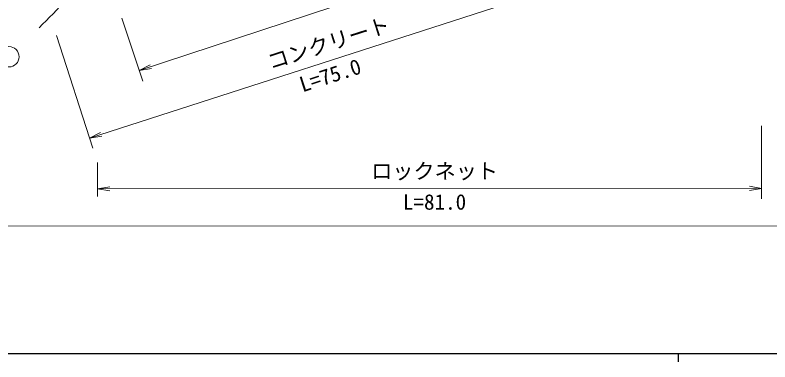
# Model space of a CAD drawing. Units: millimetres, scale not verified. Extents: x -199886483 to 680000, y -5525939 to 380000.
# Drawn here: x 89586 to 178835, y 204000 to 245028 of the extents above; entities that cross this region are included whole.
import ezdxf
from ezdxf.enums import TextEntityAlignment as Align

# ---------------------------------------------------------------- set-up
doc = ezdxf.new("R2010")
doc.units = ezdxf.units.MM
doc.header["$LTSCALE"] = 1000
for name, color, linetype, lineweight in [('M-BGD', 7, 'Continuous', 13), ('M-STR-STR3', 7, 'Continuous', 13), ('M-STR-STRC', 7, 'Continuous', 13), ('M-TTL-BAND', 7, 'Continuous', 25)]:
    doc.layers.add(name, color=color, linetype=linetype, lineweight=lineweight)
doc.styles.add('ＭＳ ゴシック', font='')
doc.styles.get('ＭＳ ゴシック').set_extended_font_data('MS Gothic')

# ---------------------------------------------------------------- blocks, each defined once
blk = doc.blocks.new('open_arrow')
at = {"color": 0, "linetype": 'Continuous', "lineweight": -2}
blk.add_lwpolyline([(7.5, 1.25), (0, 0), (7.5, -1.25)], dxfattribs=at)

msp = doc.modelspace()

# ---------------------------------------------------------------- linework, layer by layer
at = {"layer": 'M-BGD'}
for points, knots in [([(120001, 264450), (117351, 263236), (114700, 262022), (112243, 260475), (110764, 259544), (109355, 258493), (107809, 257666), (106581, 257010), (105266, 256495), (104099, 255763), (102074, 254493), (100493, 252568), (98942, 250691), (97868, 249391), (96809, 248114), (95685, 246887), (94637, 245741), (93533, 244638), (92429, 243535)], [0, 0, 0, 0, 1, 1, 1, 2, 2, 2, 3, 3, 3, 4, 4, 4, 5, 5, 5, 6, 6, 6, 6]), ([(85071, 242537), (86144, 243821), (87217, 245106), (88411, 246264), (90219, 248015), (92303, 249475), (94362, 250947), (96278, 252317), (98172, 253696), (100059, 255090), (101321, 256022), (102581, 256961), (103846, 257894), (104759, 258567), (105675, 259236), (106615, 259869), (107964, 260778), (109364, 261612), (110764, 262446)], [0, 0, 0, 0, 1, 1, 1, 2, 2, 2, 3, 3, 3, 4, 4, 4, 5, 5, 5, 6, 6, 6, 6]), ([(81824, 241834), (81940, 242236), (82056, 242639), (82110, 243044), (82245, 244064), (81986, 245104), (81885, 246164), (81767, 247393), (81861, 248648), (82328, 249762), (82740, 250744), (83443, 251616), (84301, 252279), (85204, 252975), (86280, 253440), (87388, 253618), (89192, 253906), (91084, 253435), (92864, 253716), (94033, 253901), (95154, 254411), (96238, 254960), (97643, 255672), (98986, 256450), (100217, 257382), (101533, 258380), (102720, 259553), (103908, 260727)], [0, 0, 0, 0, 1, 1, 1, 2, 2, 2, 3, 3, 3, 4, 4, 4, 5, 5, 5, 6, 6, 6, 7, 7, 7, 8, 8, 8, 9, 9, 9, 9])]:
    msp.add_open_spline(points, degree=3, knots=knots, dxfattribs=at)
at = {"layer": 'M-STR-STR3'}
for p, q in [((169346, 259931), (104262, 238476)), ((173331, 254657), (98394, 230483)), ((102217, 244679), (104682, 237202)), ((94483, 242608), (98775, 229301)), ((177852, 231916), (177858, 223292)), ((99325, 227586), (99327, 223555)), ((99327, 224485), (177857, 224533)), ((352584, 220216), (68117, 220044))]:
    msp.add_line(p, q, dxfattribs=at)
at = {"layer": 'M-STR-STRC'}
msp.add_circle((88863, 240101), 1200, dxfattribs=at)
at = {"layer": 'M-TTL-BAND'}
for p, q in [((40000, 205000), (579000, 205000)), ((168000, 205000), (168000, 204000))]:
    msp.add_line(p, q, dxfattribs=at)

# ---------------------------------------------------------------- block references
at = {"layer": 'M-STR-STR3', "xscale": 193, "yscale": 193}
for p, rotation in [((104262, 238476), 18.2), ((98394, 230483), 17.9), ((177857, 224533), 180)]:
    msp.add_blockref('open_arrow', p, dxfattribs=dict(at, rotation=rotation))
msp.add_blockref('open_arrow', (99327, 224485), dxfattribs=at)

# ---------------------------------------------------------------- texts
at = {"layer": 'M-STR-STR3', "style": 'ＭＳ ゴシック'}
for s, rotation, p in [('コンクリート', 17.76, (119961, 238036)), ('L=75.0', 17.879, (123738, 235362)), ('ロックネット', 0.035, (131689, 225103)), ('L=81.0', 0.035, (135441, 221454))]:
    msp.add_text(s, height=1833, rotation=rotation, dxfattribs=at).set_placement(p, align=Align.BOTTOM_LEFT)

doc.saveas('drawing.dxf')
